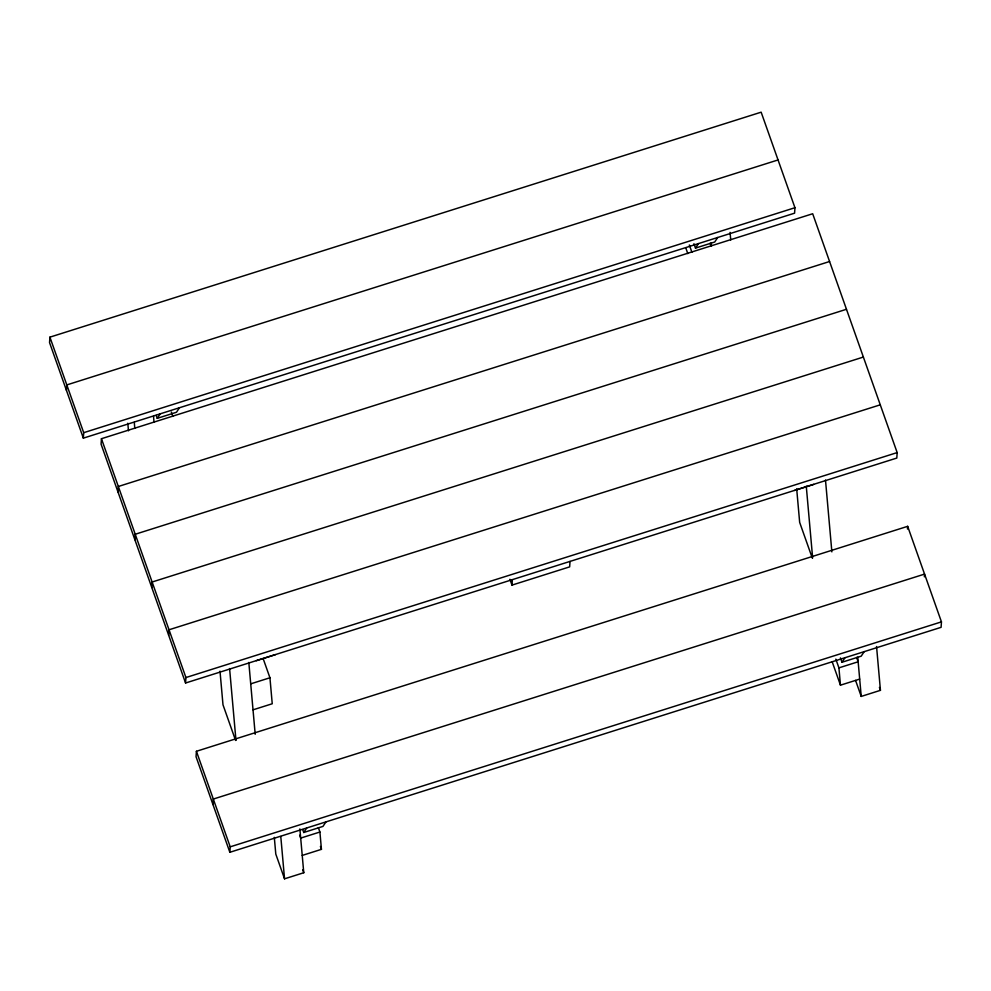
<?xml version="1.0" encoding="UTF-8"?>
<svg xmlns="http://www.w3.org/2000/svg" width="991" height="991" viewBox="0 0 991 991"><rect width="100%" height="100%" fill="white"/><g stroke="black" fill="none" stroke-linecap="round" stroke-linejoin="round"><path stroke-width="1.49" d="M49.909 337.151L49.55 342.601L83.343 438.146L794.584 213.176L794.943 207.714L761.15 112.181L49.909 337.151L83.702 432.683L83.343 438.146M66.447 390.367L66.806 384.917L778.046 159.947M101.441 438.716L101.082 444.179L185.565 683.01L896.805 458.053L897.165 452.59L812.682 213.746L101.441 438.716L185.924 677.547L185.565 683.01M117.979 491.945L118.338 486.482L829.578 261.513M134.875 539.711L135.234 534.248L846.475 309.279M151.772 587.477L152.131 582.014L863.372 357.057M168.668 635.243L169.027 629.78L880.268 404.824M196.416 751.289L196.057 756.752L229.85 852.285L941.091 627.328L941.45 621.865L907.657 526.332L196.416 751.289L230.209 846.834L229.85 852.285M212.954 804.519L213.313 799.056L924.553 574.099L924.368 576.824M570.023 561.414L569.652 566.864L511.988 585.111L512.347 579.648M907.471 529.058L907.657 526.332M156.219 415.44L157.247 418.338L160.232 413.817M179.458 407.735L176.472 412.256L157.247 418.338M302.726 829.591L303.754 832.49L306.739 827.968M693.948 243.736L695.484 248.097L698.469 243.575M325.965 821.886L322.967 826.407L303.754 832.49M717.695 237.493L714.709 242.015L695.484 248.097M840.442 657.888L841.978 662.248L844.976 657.727M864.202 651.644L861.204 656.166L841.978 662.248M83.702 432.683L794.943 207.714M185.924 677.547L897.165 452.59M256.285 660.7L275.51 654.617M794.522 490.446L813.747 484.376M250.711 683.852L269.936 677.77L263.234 658.829M253.015 709.829L272.24 703.759L269.936 677.77M230.209 846.834L941.45 621.865M318.359 827.646L319.907 832.019L300.682 838.101L299.654 835.19M859.68 679.095L840.467 685.177L838.919 667.86L858.144 661.777L856.596 657.405M302.23 855.419L321.443 849.337L319.907 832.019M274.309 837.358L275.795 854.093L284.541 878.819L303.766 872.737L299.877 828.922M855.567 680.421L861.229 696.413L880.442 690.331L876.552 646.516M879.413 687.432L880.442 690.331M710.101 243.253L711.129 246.177M812.286 558.057L799.663 522.393L796.677 488.774M689.327 244.963L691.904 252.247M835.834 659.114L838.919 667.86M685.747 247.8L687.804 253.609M832.242 661.951L840.467 685.177M509.931 579.289L511.988 585.111M171.344 412.045L172.892 416.418M320.415 846.438L321.443 849.337M302.738 869.825L303.766 872.737M235.598 740.463L222.987 704.799L220.002 671.18M857.735 657.132L861.229 696.413M825.491 480.053L831.87 551.876M806.265 486.135L812.645 557.958M730.057 232.377L730.726 239.933M711.228 242.981L711.501 246.003M280.787 836.515L284.541 878.819M248.815 662.459L255.195 734.281M229.59 668.541L235.969 740.364M153.506 416.282L154.039 422.327M134.281 422.364L134.813 428.409M127.802 423.219L128.483 430.825"/></g></svg>
